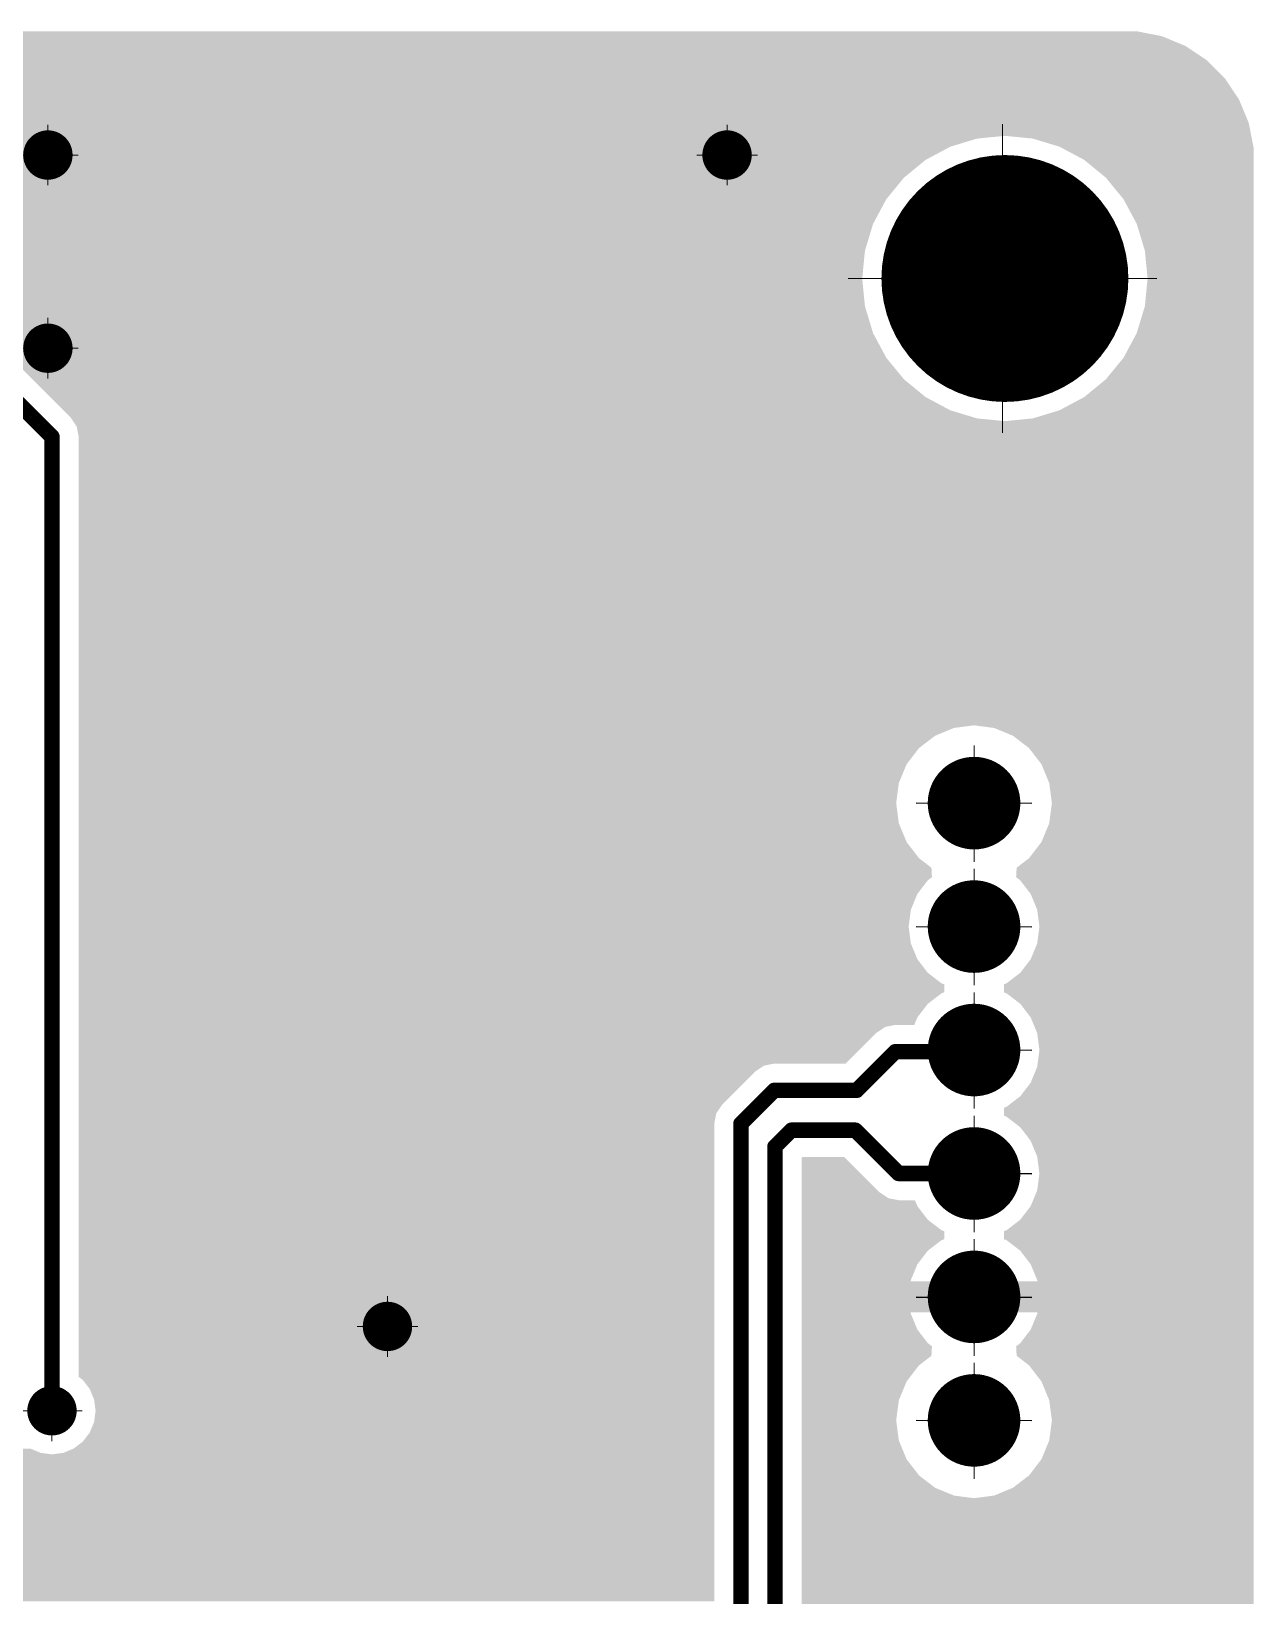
# Model space of a CAD drawing. Header units: inches. Extents: x -14 to 5184, y -66 to 1689.
# Drawn here: x 2321.7 to 2361.2, y 706.6 to 757.2 of the extents above; entities that cross this region are included whole.
import ezdxf

# ---------------------------------------------------------------- set-up
doc = ezdxf.new("R2010")
doc.units = ezdxf.units.IN
doc.header["$MEASUREMENT"] = 0
doc.layers.add('DRILL', color=7, linetype='Continuous', true_color=0xffffff)
doc.layers.add('Drill Gost', color=7, linetype='Continuous')
doc.layers.add('Poligon', color=7, linetype='Continuous')

# ---------------------------------------------------------------- blocks, each defined once
blk = doc.blocks.new('ROUND_25')
at = {"const_width": 0.07874}
blk.add_lwpolyline([(-0.03937, 0, 1), (0.03937, 0, 1)], format="xyb", close=True, dxfattribs=at)
blk = doc.blocks.new('ROUND_28')
at = {"const_width": 0.00591}
blk.add_lwpolyline([(-0.00295, 0, 1), (0.00295, 0, 1)], format="xyb", close=True, dxfattribs=at)
blk = doc.blocks.new('ROUND_4')
at = {"const_width": 0.015748}
blk.add_lwpolyline([(-0.007874, 0, 1), (0.007874, 0, 1)], format="xyb", close=True, dxfattribs=at)
blk = doc.blocks.new('ROUND_23')
at = {"const_width": 0.02953}
blk.add_lwpolyline([(-0.01476, 0, 1), (0.01476, 0, 1)], format="xyb", close=True, dxfattribs=at)
blk = doc.blocks.new('ROUND_5')
at = {"const_width": 0.00492}
blk.add_lwpolyline([(-0.00246, 0, 1), (0.00246, 0, 1)], format="xyb", close=True, dxfattribs=at)
blk = doc.blocks.new('ROUND_31')
at = {"const_width": 0.00394}
blk.add_lwpolyline([(-0.00197, 0, 1), (0.00197, 0, 1)], format="xyb", close=True, dxfattribs=at)
blk = doc.blocks.new('ROUND_32')
at = {"const_width": 0.007874}
blk.add_lwpolyline([(-0.003937, 0, 1), (0.003937, 0, 1)], format="xyb", close=True, dxfattribs=at)
blk = doc.blocks.new('ROUND_33')
at = {"const_width": 0.05906}
blk.add_lwpolyline([(-0.02953, 0, 1), (0.02953, 0, 1)], format="xyb", close=True, dxfattribs=at)

msp = doc.modelspace()

# ---------------------------------------------------------------- hatches: boundary and pattern name
at = {"layer": 'Drill Gost', "lineweight": 9, "transparency": 33554457}
h = msp.add_hatch(color=256, dxfattribs=at)
h.dxf.hatch_style = 1
h.paths.add_polyline_path([(2353.0681, 749.2488), (2353.0681, 752.4384, 0.4142136), (2349.8786, 749.2488)])
h.paths.add_polyline_path([(2353.0681, 749.2488), (2353.0681, 746.0592, 0.4142136), (2356.2577, 749.2488)])
h = msp.add_hatch(color=256, dxfattribs=at)
h.dxf.hatch_style = 1
h.paths.add_polyline_path([(2353.048, 732.2646), (2352.1451, 732.2676), (2352.1451, 733.1604, -0.4118954)])
h.paths.add_polyline_path([(2352.1451, 732.2676), (2352.1451, 731.3546, -0.4142136), (2351.2421, 732.2575, -0.0036367), (2351.2422, 732.2706)])
h = msp.add_hatch(color=256, dxfattribs=at)
h.dxf.hatch_style = 1
h.paths.add_polyline_path([(2353.0479, 732.2749), (2352.145, 732.2779), (2352.145, 733.1707, -0.4118954)])
h = msp.add_hatch(color=256, dxfattribs=at)
h.dxf.hatch_style = 1
h.paths.add_polyline_path([(2353.048, 732.2646), (2352.1451, 732.2676), (2352.1451, 733.1604, -0.4118954)])
h = msp.add_hatch(color=256, dxfattribs=at)
h.dxf.hatch_style = 1
h.paths.add_polyline_path([(2353.0478, 728.2716), (2352.1449, 728.2746), (2352.1449, 729.1674, -0.4118954)])
h.paths.add_polyline_path([(2352.1449, 728.2746), (2352.1449, 727.3615, -0.4142136), (2351.242, 728.2645, -0.0036367), (2351.2421, 728.2776)])
h = msp.add_hatch(color=256, dxfattribs=at)
h.dxf.hatch_style = 1
h.paths.add_polyline_path([(2353.0479, 728.2716), (2352.145, 728.2746), (2352.145, 729.1674, -0.4118954)])
h = msp.add_hatch(color=256, dxfattribs=at)
h.dxf.hatch_style = 1
h.paths.add_polyline_path([(2353.048, 728.2816), (2352.1451, 728.2846), (2352.1451, 729.1774, -0.4118954)])
h = msp.add_hatch(color=256, dxfattribs=at)
h.dxf.hatch_style = 1
h.paths.add_polyline_path([(2353.048, 724.2785), (2352.1451, 724.2815), (2352.1451, 725.1742, -0.4118954)])
h.paths.add_polyline_path([(2352.1451, 724.2815), (2352.1451, 723.3684, -0.4142136), (2351.2421, 724.2713, -0.0036367), (2351.2422, 724.2845)])
h = msp.add_hatch(color=256, dxfattribs=at)
h.dxf.hatch_style = 1
h.paths.add_polyline_path([(2353.048, 724.2885), (2352.1451, 724.2915), (2352.1451, 725.1843, -0.4118954)])
h = msp.add_hatch(color=256, dxfattribs=at)
h.dxf.hatch_style = 1
h.paths.add_polyline_path([(2353.048, 724.2785), (2352.1451, 724.2815), (2352.1451, 725.1742, -0.4118954)])
h = msp.add_hatch(color=256, dxfattribs=at)
h.dxf.hatch_style = 1
h.paths.add_polyline_path([(2353.0478, 720.275), (2352.1449, 720.278), (2352.1449, 721.1708, -0.4118954)])
h.paths.add_polyline_path([(2352.1449, 720.278), (2352.1449, 719.365, -0.4142136), (2351.242, 720.2679, -0.0036367), (2351.2421, 720.281)])
h = msp.add_hatch(color=256, dxfattribs=at)
h.dxf.hatch_style = 1
h.paths.add_polyline_path([(2353.0479, 720.2852), (2352.145, 720.2882), (2352.145, 721.181, -0.4118954)])
h = msp.add_hatch(color=256, dxfattribs=at)
h.dxf.hatch_style = 1
h.paths.add_polyline_path([(2353.048, 720.2953), (2352.1451, 720.2983), (2352.1451, 721.1911, -0.4118954)])
h = msp.add_hatch(color=256, dxfattribs=at)
h.dxf.hatch_style = 1
h.paths.add_polyline_path([(2353.048, 716.2819), (2352.1451, 716.2849), (2352.1451, 717.1777, -0.4118954)])
h.paths.add_polyline_path([(2352.1451, 716.2849), (2352.1451, 715.3718, -0.4142136), (2351.2422, 716.2747, -0.0036367), (2351.2422, 716.2879)])
h = msp.add_hatch(color=256, dxfattribs=at)
h.dxf.hatch_style = 1
h.paths.add_polyline_path([(2353.0479, 716.3022), (2352.145, 716.3052), (2352.145, 717.198, -0.4118954)])
h = msp.add_hatch(color=256, dxfattribs=at)
h.dxf.hatch_style = 1
h.paths.add_polyline_path([(2353.048, 716.292), (2352.1451, 716.295), (2352.1451, 717.1878, -0.4118954)])
h = msp.add_hatch(color=256, dxfattribs=at)
h.dxf.hatch_style = 1
h.paths.add_polyline_path([(2353.048, 712.2989), (2352.1451, 712.3019), (2352.1451, 713.1947, -0.4118954)])
h.paths.add_polyline_path([(2352.1451, 712.3019), (2352.1451, 711.3888, -0.4142136), (2351.2422, 712.2917, -0.0036367), (2351.2422, 712.3049)])
h = msp.add_hatch(color=256, dxfattribs=at)
h.dxf.hatch_style = 1
h.paths.add_polyline_path([(2353.048, 712.309), (2352.1451, 712.312), (2352.1451, 713.2048, -0.4118954)])
h = msp.add_hatch(color=256, dxfattribs=at)
h.dxf.hatch_style = 1
h.paths.add_polyline_path([(2352.1451, 713.1947, -0.4118954), (2353.048, 712.2989), (2352.1451, 712.3019)])

# ---------------------------------------------------------------- linework, layer by layer
at = {"const_width": 0.4991}
for points in [[(2322.3294, 744.1278), (2320.0951, 746.3621)], [(2322.3294, 712.6214), (2322.3294, 744.1278)], [(2349.6024, 724.2379), (2348.3518, 722.9873)], [(2352.0925, 724.2379), (2349.6024, 724.2379)], [(2352.1451, 724.2905), (2352.0925, 724.2379)], [(2345.6879, 722.9873), (2344.6081, 721.9076)], [(2348.3518, 722.9873), (2345.6879, 722.9873)], [(2344.6081, 699.2708), (2344.6081, 721.9076)], [(2346.2403, 721.6983), (2345.7062, 721.1643)], [(2348.3057, 721.6983), (2346.2403, 721.6983)], [(2349.7066, 720.2974), (2348.3057, 721.6983)], [(2345.7062, 698.3566), (2345.7062, 721.1643)], [(2352.1451, 720.2974), (2349.7066, 720.2974)]]:
    msp.add_lwpolyline(points, dxfattribs=at)
at = {"layer": 'Drill Gost', "lineweight": 9, "transparency": 33554457}
for p, q in [((2322.1963, 753.2418), (2322.1963, 754.2211)), ((2344.1588, 753.2418), (2344.1588, 754.2211)), ((2353.0681, 754.2413), (2353.0681, 744.2563)), ((2322.1963, 753.2418), (2321.2171, 753.2418)), ((2322.1963, 753.2418), (2322.1963, 752.2626)), ((2322.1963, 753.2418), (2323.1756, 753.2418)), ((2344.1588, 753.2418), (2343.1796, 753.2418)), ((2344.1588, 753.2418), (2344.1588, 752.2626)), ((2344.1588, 753.2418), (2345.1381, 753.2418)), ((2358.0606, 749.2488), (2348.0757, 749.2488)), ((2322.1963, 746.9937), (2322.1963, 747.973)), ((2322.1963, 746.9937), (2321.2171, 746.9937)), ((2322.1963, 746.9937), (2322.1963, 746.0145)), ((2322.1963, 746.9937), (2323.1756, 746.9937)), ((2352.145, 734.1417), (2352.145, 730.3938)), ((2352.1451, 734.1314), (2352.1451, 730.3836)), ((2352.1451, 734.1314), (2352.1451, 730.3836)), ((2354.0189, 732.2717), (2350.2711, 732.2841)), ((2354.019, 732.2614), (2350.2712, 732.2738)), ((2354.019, 732.2614), (2350.2712, 732.2738)), ((2352.1449, 730.1384), (2352.1449, 726.3905)), ((2352.145, 730.1384), (2352.145, 726.3905)), ((2352.1451, 730.1484), (2352.1451, 726.4006)), ((2354.0189, 728.2684), (2350.2711, 728.2808)), ((2354.0189, 728.2684), (2350.2711, 728.2808)), ((2354.019, 728.2784), (2350.2712, 728.2908)), ((2352.1451, 726.1553), (2352.1451, 722.4074)), ((2352.1451, 726.1452), (2352.1451, 722.3974)), ((2352.1451, 726.1452), (2352.1451, 722.3974)), ((2354.019, 724.2853), (2350.2712, 724.2977)), ((2354.019, 724.2753), (2350.2712, 724.2877)), ((2354.019, 724.2753), (2350.2712, 724.2877)), ((2352.1449, 722.1418), (2352.1449, 718.394)), ((2352.145, 722.152), (2352.145, 718.4041)), ((2352.1451, 722.1621), (2352.1451, 718.4142)), ((2354.0189, 720.282), (2350.2711, 720.2944)), ((2354.0189, 720.2718), (2350.2711, 720.2842)), ((2354.019, 720.2921), (2350.2712, 720.3045)), ((2352.145, 718.169), (2352.145, 714.4211)), ((2352.1451, 718.1588), (2352.1451, 714.411)), ((2352.1451, 718.1487), (2352.1451, 714.4008)), ((2333.1775, 715.3502), (2333.1775, 716.3295)), ((2354.0189, 716.299), (2350.2711, 716.3114)), ((2354.019, 716.2787), (2350.2712, 716.2911)), ((2354.019, 716.2888), (2350.2713, 716.3012)), ((2333.1775, 715.3502), (2332.1983, 715.3502)), ((2333.1775, 715.3502), (2333.1775, 714.371)), ((2333.1775, 715.3502), (2334.1568, 715.3502)), ((2352.1451, 714.1758), (2352.1451, 710.4279)), ((2352.1451, 714.1657), (2352.1451, 710.4178)), ((2352.1451, 714.1657), (2352.1451, 710.4178)), ((2322.3291, 712.6223), (2322.3291, 713.6015)), ((2322.3291, 712.6223), (2321.3498, 712.6223)), ((2322.3291, 712.6223), (2322.3291, 711.643)), ((2322.3291, 712.6223), (2323.3083, 712.6223)), ((2354.019, 712.3058), (2350.2712, 712.3182)), ((2354.019, 712.2957), (2350.2712, 712.3081)), ((2354.019, 712.2957), (2350.2713, 712.3081))]:
    msp.add_line(p, q, dxfattribs=at)
for centre, radius in [((2322.1963, 753.2418), 0.4542), ((2344.1588, 753.2418), 0.4542), ((2353.0681, 749.2488), 3.1896), ((2322.1963, 746.9937), 0.4542), ((2352.145, 732.2678), 0.9029), ((2352.1451, 732.2575), 0.9029), ((2352.1451, 732.2575), 0.9029), ((2352.145, 728.2645), 0.9029), ((2352.1449, 728.2645), 0.9029), ((2352.1451, 728.2745), 0.9029), ((2352.1451, 724.2713), 0.9029), ((2352.1451, 724.2813), 0.9029), ((2352.1451, 724.2713), 0.9029), ((2352.145, 720.278), 0.9029), ((2352.1449, 720.2679), 0.9029), ((2352.1451, 720.2882), 0.9029), ((2352.145, 716.295), 0.9029), ((2352.1451, 716.2849), 0.9029), ((2352.1451, 716.2747), 0.9029), ((2333.1775, 715.3502), 0.4542), ((2322.3291, 712.6223), 0.4542), ((2352.1451, 712.3019), 0.9029), ((2352.1451, 712.2917), 0.9029), ((2352.1451, 712.2917), 0.9029)]:
    msp.add_circle(centre, radius, dxfattribs=at)
at = {"layer": 'Poligon', "color": 252}
for points in [[(2358.9861, 756.7676), (2358.2623, 757.0674), (2237.7426, 756.7676), (2238.4664, 757.0674)], [(2358.2623, 757.0674), (2358.2245, 757.083), (2238.4664, 757.0674), (2238.545, 757.083)], [(2358.2245, 757.083), (2357.416, 757.2439), (2238.545, 757.083), (2239.3535, 757.2439)], [(2357.0038, 757.2439), (2357.0038, 757.2439), (2239.8058, 757.2439), (2357.0038, 757.2439)], [(2359.6715, 756.3096), (2359.0555, 756.7212), (2237.0146, 756.3096), (2237.6307, 756.7212)], [(2359.0555, 756.7212), (2358.9861, 756.7676), (2237.6307, 756.7212), (2237.7426, 756.7676)], [(2360.2544, 755.7267), (2359.7624, 756.2187), (2236.3866, 755.7267), (2236.8785, 756.2187)], [(2359.7624, 756.2187), (2359.6715, 756.3096), (2236.8785, 756.2187), (2237.0146, 756.3096)], [(2360.7124, 755.0413), (2360.353, 755.5791), (2235.8796, 755.0413), (2236.2389, 755.5791)], [(2360.353, 755.5791), (2360.2544, 755.7267), (2236.2389, 755.5791), (2236.3866, 755.7267)], [(2360.8012, 754.8269), (2360.7124, 755.0413), (2235.7364, 754.8269), (2235.8796, 755.0413)], [(2361.0278, 754.2797), (2360.8012, 754.8269), (2235.5097, 754.2797), (2235.7364, 754.8269)], [(2361.0852, 753.9912), (2361.0278, 754.2797), (2235.3902, 753.9912), (2235.5097, 754.2797)], [(2361.1056, 753.8886), (2361.0852, 753.9912), (2235.3698, 753.8886), (2235.3902, 753.9912)], [(2361.111, 753.8618), (2361.1056, 753.8886), (2243.4563, 753.8618), (2243.1841, 753.8886)], [(2352.5154, 753.8), (2353.1434, 753.8618), (2244.0843, 753.8), (2243.4563, 753.8618)], [(2352.2432, 753.7731), (2352.5154, 753.8), (2244.1727, 753.7731), (2244.0843, 753.8)], [(2351.466, 753.5374), (2352.2432, 753.7731), (2244.9499, 753.5374), (2244.1727, 753.7731)], [(2351.3776, 753.5106), (2351.466, 753.5374), (2245.0001, 753.5106), (2244.9499, 753.5374)], [(2350.63, 753.111), (2351.3776, 753.5106), (2245.7477, 753.111), (2245.0001, 753.5106)], [(2361.1286, 753.7731), (2361.111, 753.8618), (2354.0436, 753.7731), (2353.1434, 753.8618)], [(2361.1808, 753.5106), (2361.1286, 753.7731), (2354.9092, 753.5106), (2354.0436, 753.7731)], [(2361.1886, 753.4712), (2361.1808, 753.5106), (2354.9828, 753.4712), (2354.9092, 753.5106)], [(2350.5799, 753.0842), (2350.63, 753.111), (2245.7803, 753.0842), (2245.7477, 753.111)], [(2349.9133, 752.5371), (2350.5799, 753.0842), (2246.4469, 752.5371), (2245.7803, 753.0842)], [(2361.1886, 753.0842), (2361.1886, 753.4712), (2355.707, 753.0842), (2354.9828, 753.4712)], [(2361.1886, 752.5103), (2361.1886, 753.0842), (2356.4062, 752.5103), (2355.707, 753.0842)], [(2349.8806, 752.5103), (2349.9133, 752.5371), (2246.4689, 752.5103), (2246.4469, 752.5371)], [(2349.3288, 751.8379), (2349.8806, 752.5103), (2247.0207, 751.8379), (2246.4689, 752.5103)], [(2361.1886, 751.8111), (2361.1886, 752.5103), (2356.9801, 751.8111), (2356.4062, 752.5103)], [(2349.3068, 751.8111), (2349.3288, 751.8379), (2247.0351, 751.8111), (2247.0207, 751.8379)], [(2348.8947, 751.0401), (2349.3068, 751.8111), (2247.4471, 751.0401), (2247.0351, 751.8111)], [(2361.1886, 751.0133), (2361.1886, 751.8111), (2357.4065, 751.0133), (2356.9801, 751.8111)], [(2348.8804, 751.0133), (2348.8947, 751.0401), (2247.4553, 751.0133), (2247.4471, 751.0401)], [(2348.6259, 750.1745), (2348.8804, 751.0133), (2247.7097, 750.1745), (2247.4553, 751.0133)], [(2361.1886, 750.1477), (2361.1886, 751.0133), (2357.6691, 750.1477), (2357.4065, 751.0133)], [(2348.6178, 750.1477), (2348.6259, 750.1745), (2247.7124, 750.1477), (2247.7097, 750.1745)], [(2348.5318, 749.2743), (2348.6178, 750.1477), (2247.7984, 749.2743), (2247.7124, 750.1477)], [(2361.1886, 749.2475), (2361.1886, 750.1477), (2357.7577, 749.2475), (2357.6691, 750.1477)], [(2348.6151, 748.3741), (2348.5291, 749.2475), (2247.7097, 748.3741), (2247.7957, 749.2475)], [(2348.5291, 749.2475), (2348.5318, 749.2743), (2247.7957, 749.2475), (2247.7984, 749.2743)], [(2361.1886, 748.3473), (2361.1886, 749.2475), (2357.6691, 748.3473), (2357.7577, 749.2475)], [(2348.7924, 747.7717), (2348.6178, 748.3473), (2247.527, 747.7717), (2247.7016, 748.3473)], [(2348.6178, 748.3473), (2348.6151, 748.3741), (2247.7016, 748.3473), (2247.7097, 748.3741)], [(2361.1886, 747.4817), (2361.1886, 748.3473), (2357.4065, 747.4817), (2357.6691, 748.3473)], [(2348.807, 747.7237), (2348.7924, 747.7717), (2290.6518, 747.7237), (2290.287, 747.7717)], [(2348.8497, 747.5828), (2348.807, 747.7237), (2290.9918, 747.5828), (2290.6518, 747.7237)], [(2348.8804, 747.4817), (2348.8497, 747.5828), (2291.1236, 747.4817), (2290.9918, 747.5828)], [(2348.946, 747.3588), (2348.8804, 747.4817), (2291.2837, 747.3588), (2291.1236, 747.4817)], [(2361.1886, 746.6839), (2361.1886, 747.4817), (2356.9801, 746.6839), (2357.4065, 747.4817)], [(2349.0164, 747.2272), (2348.946, 747.3588), (2291.3847, 747.2272), (2291.2837, 747.3588)], [(2349.0516, 747.1614), (2349.0164, 747.2272), (2320.4262, 747.1614), (2320.0951, 747.2272)], [(2349.1518, 746.9738), (2349.0516, 747.1614), (2320.7068, 746.9738), (2320.4262, 747.1614)], [(2349.3068, 746.6839), (2349.1518, 746.9738), (2320.9967, 746.6839), (2320.7068, 746.9738)], [(2349.8806, 745.9847), (2349.3068, 746.6839), (2321.6959, 745.9847), (2320.9967, 746.6839)], [(2361.1886, 745.9847), (2361.1886, 746.6839), (2356.4062, 745.9847), (2356.9801, 746.6839)], [(2350.5799, 745.4109), (2349.8806, 745.9847), (2322.2698, 745.4109), (2321.6959, 745.9847)], [(2361.1886, 745.4109), (2361.1886, 745.9847), (2355.707, 745.4109), (2356.4062, 745.9847)], [(2351.3776, 744.9845), (2350.5799, 745.4109), (2322.6962, 744.9845), (2322.2698, 745.4109)], [(2361.1886, 744.9845), (2361.1886, 745.4109), (2354.9092, 744.9845), (2355.707, 745.4109)], [(2352.1851, 744.7395), (2351.3776, 744.9845), (2322.9411, 744.7395), (2322.6962, 744.9845)], [(2361.1886, 744.7219), (2361.1886, 744.9845), (2354.0436, 744.7219), (2354.9092, 744.9845)], [(2352.2432, 744.7219), (2352.1851, 744.7395), (2322.9529, 744.7219), (2322.9411, 744.7395)], [(2353.1434, 744.6332), (2352.2432, 744.7219), (2323.0122, 744.6332), (2322.9529, 744.7219)], [(2361.1886, 744.4588), (2361.1886, 744.6332), (2323.1287, 744.4588), (2323.0122, 744.6332)], [(2361.1886, 744.1278), (2361.1886, 744.4588), (2323.1945, 744.1278), (2323.1287, 744.4588)], [(2361.1886, 744.6332), (2361.1886, 744.7219), (2353.1434, 744.6332), (2354.0436, 744.7219)], [(2361.1886, 734.794), (2361.1886, 744.1278), (2323.1945, 734.794), (2323.1945, 744.1278)], [(2351.4936, 734.7082), (2352.1451, 734.794), (2323.1945, 734.7082), (2323.1945, 734.794)], [(2361.1886, 734.7082), (2361.1886, 734.794), (2352.7966, 734.7082), (2352.1451, 734.794)], [(2350.8865, 734.4567), (2351.4936, 734.7082), (2323.1945, 734.4567), (2323.1945, 734.7082)], [(2350.3652, 734.0567), (2350.8865, 734.4567), (2323.1945, 734.0567), (2323.1945, 734.4567)], [(2361.1886, 734.4567), (2361.1886, 734.7082), (2353.4038, 734.4567), (2352.7966, 734.7082)], [(2361.1886, 734.0567), (2361.1886, 734.4567), (2353.9251, 734.0567), (2353.4038, 734.4567)], [(2349.9651, 733.5354), (2350.3652, 734.0567), (2323.1945, 733.5354), (2323.1945, 734.0567)], [(2361.1886, 733.5354), (2361.1886, 734.0567), (2354.3251, 733.5354), (2353.9251, 734.0567)], [(2349.7137, 732.9283), (2349.9651, 733.5354), (2323.1945, 732.9283), (2323.1945, 733.5354)], [(2361.1886, 732.9283), (2361.1886, 733.5354), (2354.5766, 732.9283), (2354.3251, 733.5354)], [(2349.6279, 732.2768), (2349.7137, 732.9283), (2323.1945, 732.2768), (2323.1945, 732.9283)], [(2361.1886, 732.2768), (2361.1886, 732.9283), (2354.6624, 732.2768), (2354.5766, 732.9283)], [(2349.7137, 731.6252), (2349.6279, 732.2768), (2323.1945, 731.6252), (2323.1945, 732.2768)], [(2361.1886, 731.6252), (2361.1886, 732.2768), (2354.5766, 731.6252), (2354.6624, 732.2768)], [(2349.9651, 731.0181), (2349.7137, 731.6252), (2323.1945, 731.0181), (2323.1945, 731.6252)], [(2361.1886, 731.0181), (2361.1886, 731.6252), (2354.3251, 731.0181), (2354.5766, 731.6252)], [(2350.3652, 730.4968), (2349.9651, 731.0181), (2323.1945, 730.4968), (2323.1945, 731.0181)], [(2361.1886, 730.4968), (2361.1886, 731.0181), (2353.9251, 730.4968), (2354.3251, 731.0181)], [(2350.7672, 730.1883), (2350.3652, 730.4968), (2323.1945, 730.1883), (2323.1945, 730.4968)], [(2361.1886, 730.1883), (2361.1886, 730.4968), (2353.5231, 730.1883), (2353.9251, 730.4968)], [(2350.7841, 729.8817), (2350.7672, 730.1883), (2323.1945, 729.8817), (2323.1945, 730.1883)], [(2350.65, 729.7788), (2350.7841, 729.8817), (2323.1945, 729.7788), (2323.1945, 729.8817)], [(2350.3139, 729.3409), (2350.65, 729.7788), (2323.1945, 729.3409), (2323.1945, 729.7788)], [(2361.1886, 729.8817), (2361.1886, 730.1883), (2353.5062, 729.8817), (2353.5231, 730.1883)], [(2361.1886, 729.7788), (2361.1886, 729.8817), (2353.6403, 729.7788), (2353.5062, 729.8817)], [(2361.1886, 729.3409), (2361.1886, 729.7788), (2353.9763, 729.3409), (2353.6403, 729.7788)], [(2350.1027, 728.8309), (2350.3139, 729.3409), (2323.1945, 728.8309), (2323.1945, 729.3409)], [(2361.1886, 728.8309), (2361.1886, 729.3409), (2354.1876, 728.8309), (2353.9763, 729.3409)], [(2350.0307, 728.2836), (2350.1027, 728.8309), (2323.1945, 728.2836), (2323.1945, 728.8309)], [(2361.1886, 728.2836), (2361.1886, 728.8309), (2354.2596, 728.2836), (2354.1876, 728.8309)], [(2350.1027, 727.7364), (2350.0307, 728.2836), (2323.1945, 727.7364), (2323.1945, 728.2836)], [(2361.1886, 727.7364), (2361.1886, 728.2836), (2354.1876, 727.7364), (2354.2596, 728.2836)], [(2350.3139, 727.2264), (2350.1027, 727.7364), (2323.1945, 727.2264), (2323.1945, 727.7364)], [(2361.1886, 727.2264), (2361.1886, 727.7364), (2353.9763, 727.2264), (2354.1876, 727.7364)], [(2350.65, 726.7885), (2350.3139, 727.2264), (2323.1945, 726.7885), (2323.1945, 727.2264)], [(2361.1886, 726.7885), (2361.1886, 727.2264), (2353.6403, 726.7885), (2353.9763, 727.2264)], [(2351.0879, 726.4525), (2350.65, 726.7885), (2323.1945, 726.4525), (2323.1945, 726.7885)], [(2361.1886, 726.4525), (2361.1886, 726.7885), (2353.2024, 726.4525), (2353.6403, 726.7885)], [(2351.1811, 726.4139), (2351.0879, 726.4525), (2323.1945, 726.4139), (2323.1945, 726.4525)], [(2351.1811, 726.1603), (2351.1811, 726.4139), (2323.1945, 726.1603), (2323.1945, 726.4139)], [(2361.1886, 726.4139), (2361.1886, 726.4525), (2353.1092, 726.4139), (2353.2024, 726.4525)], [(2361.1886, 726.1603), (2361.1886, 726.4139), (2353.1092, 726.1603), (2353.1092, 726.4139)], [(2351.0879, 726.1217), (2351.1811, 726.1603), (2323.1945, 726.1217), (2323.1945, 726.1603)], [(2350.65, 725.7857), (2351.0879, 726.1217), (2323.1945, 725.7857), (2323.1945, 726.1217)], [(2350.3139, 725.3478), (2350.65, 725.7857), (2323.1945, 725.3478), (2323.1945, 725.7857)], [(2361.1886, 726.1217), (2361.1886, 726.1603), (2353.2024, 726.1217), (2353.1092, 726.1603)], [(2361.1886, 725.7857), (2361.1886, 726.1217), (2353.6403, 725.7857), (2353.2024, 726.1217)], [(2361.1886, 725.3478), (2361.1886, 725.7857), (2353.9763, 725.3478), (2353.6403, 725.7857)], [(2350.2126, 725.1031), (2350.3139, 725.3478), (2323.1945, 725.1031), (2323.1945, 725.3478)], [(2361.1886, 724.8378), (2361.1886, 725.3478), (2354.1876, 724.8378), (2353.9763, 725.3478)], [(2349.2713, 725.0372), (2349.6024, 725.1031), (2323.1945, 725.0372), (2323.1945, 725.1031)], [(2348.9907, 724.8497), (2349.2713, 725.0372), (2323.1945, 724.8497), (2323.1945, 725.0372)], [(2347.9935, 723.8525), (2348.9907, 724.8497), (2323.1945, 723.8525), (2323.1945, 724.8497)], [(2361.1886, 724.2905), (2361.1886, 724.8378), (2354.2596, 724.2905), (2354.1876, 724.8378)], [(2361.1886, 723.7433), (2361.1886, 724.2905), (2354.1876, 723.7433), (2354.2596, 724.2905)], [(2345.3568, 723.7866), (2345.6879, 723.8525), (2323.1945, 723.7866), (2323.1945, 723.8525)], [(2345.0761, 723.5991), (2345.3568, 723.7866), (2323.1945, 723.5991), (2323.1945, 723.7866)], [(2361.1886, 723.2333), (2361.1886, 723.7433), (2353.9763, 723.2333), (2354.1876, 723.7433)], [(2343.9964, 722.5194), (2345.0761, 723.5991), (2323.1945, 722.5194), (2323.1945, 723.5991)], [(2361.1886, 722.7954), (2361.1886, 723.2333), (2353.6403, 722.7954), (2353.9763, 723.2333)], [(2361.1886, 722.4593), (2361.1886, 722.7954), (2353.2024, 722.4593), (2353.6403, 722.7954)], [(2343.8088, 722.2387), (2343.9964, 722.5194), (2323.1945, 722.2387), (2323.1945, 722.5194)], [(2343.743, 721.9076), (2343.8088, 722.2387), (2323.1945, 721.9076), (2323.1945, 722.2387)], [(2361.1886, 722.4207), (2361.1886, 722.4593), (2353.1092, 722.4207), (2353.2024, 722.4593)], [(2361.1886, 722.1672), (2361.1886, 722.4207), (2353.1092, 722.1672), (2353.1092, 722.4207)], [(2361.1886, 722.1286), (2361.1886, 722.1672), (2353.2024, 722.1286), (2353.1092, 722.1672)], [(2361.1886, 721.7926), (2361.1886, 722.1286), (2353.6403, 721.7926), (2353.2024, 722.1286)], [(2343.743, 713.7192), (2343.743, 721.9076), (2323.1945, 713.7192), (2323.1945, 721.9076)], [(2361.1886, 721.3546), (2361.1886, 721.7926), (2353.9763, 721.3546), (2353.6403, 721.7926)], [(2361.1886, 720.8447), (2361.1886, 721.3546), (2354.1876, 720.8447), (2353.9763, 721.3546)], [(2347.9746, 720.8059), (2347.9473, 720.8332), (2346.5714, 720.8059), (2346.5987, 720.8332)], [(2349.0949, 719.6856), (2347.9746, 720.8059), (2346.5714, 719.6856), (2346.5714, 720.8059)], [(2361.1886, 720.2974), (2361.1886, 720.8447), (2354.2596, 720.2974), (2354.1876, 720.8447)], [(2361.1886, 719.7501), (2361.1886, 720.2974), (2354.1876, 719.7501), (2354.2596, 720.2974)], [(2349.3755, 719.4981), (2349.0949, 719.6856), (2346.5714, 719.4981), (2346.5714, 719.6856)], [(2361.1886, 719.2402), (2361.1886, 719.7501), (2353.9763, 719.2402), (2354.1876, 719.7501)], [(2349.7066, 719.4322), (2349.3755, 719.4981), (2346.5714, 719.4322), (2346.5714, 719.4981)], [(2350.3139, 719.2402), (2350.2344, 719.4322), (2346.5714, 719.2402), (2346.5714, 719.4322)], [(2350.65, 718.8022), (2350.3139, 719.2402), (2346.5714, 718.8022), (2346.5714, 719.2402)], [(2361.1886, 718.8022), (2361.1886, 719.2402), (2353.6403, 718.8022), (2353.9763, 719.2402)], [(2351.0879, 718.4662), (2350.65, 718.8022), (2346.5714, 718.4662), (2346.5714, 718.8022)], [(2361.1886, 718.4662), (2361.1886, 718.8022), (2353.2024, 718.4662), (2353.6403, 718.8022)], [(2351.1811, 718.4276), (2351.0879, 718.4662), (2346.5714, 718.4276), (2346.5714, 718.4662)], [(2351.1811, 718.1741), (2351.1811, 718.4276), (2346.5714, 718.1741), (2346.5714, 718.4276)], [(2351.0879, 718.1355), (2351.1811, 718.1741), (2346.5714, 718.1355), (2346.5714, 718.1741)], [(2350.65, 717.7994), (2351.0879, 718.1355), (2346.5714, 717.7994), (2346.5714, 718.1355)], [(2361.1886, 718.4276), (2361.1886, 718.4662), (2353.1092, 718.4276), (2353.2024, 718.4662)], [(2361.1886, 718.1741), (2361.1886, 718.4276), (2353.1092, 718.1741), (2353.1092, 718.4276)], [(2361.1886, 718.1355), (2361.1886, 718.1741), (2353.2024, 718.1355), (2353.1092, 718.1741)], [(2361.1886, 717.7994), (2361.1886, 718.1355), (2353.6403, 717.7994), (2353.2024, 718.1355)], [(2350.3139, 717.3615), (2350.65, 717.7994), (2346.5714, 717.3615), (2346.5714, 717.7994)], [(2361.1886, 717.3615), (2361.1886, 717.7994), (2353.9763, 717.3615), (2353.6403, 717.7994)], [(2350.1027, 716.8516), (2350.3139, 717.3615), (2346.5714, 716.8516), (2346.5714, 717.3615)], [(2361.1886, 716.8516), (2361.1886, 717.3615), (2354.1876, 716.8516), (2353.9763, 717.3615)], [(2350.0964, 716.8034), (2350.1027, 716.8516), (2346.5714, 716.8034), (2346.5714, 716.8516)], [(2361.1886, 715.8051), (2361.1886, 716.8034), (2346.5714, 715.8051), (2346.5714, 716.8034)], [(2361.1886, 716.8034), (2361.1886, 716.8516), (2354.1939, 716.8034), (2354.1876, 716.8516)], [(2350.1027, 715.757), (2350.0964, 715.8051), (2346.5714, 715.757), (2346.5714, 715.8051)], [(2350.3139, 715.2471), (2350.1027, 715.757), (2346.5714, 715.2471), (2346.5714, 715.757)], [(2361.1886, 715.2471), (2361.1886, 715.757), (2353.9763, 715.2471), (2354.1876, 715.757)], [(2361.1886, 715.757), (2361.1886, 715.8051), (2354.1876, 715.757), (2354.1939, 715.8051)], [(2350.65, 714.8091), (2350.3139, 715.2471), (2346.5714, 714.8091), (2346.5714, 715.2471)], [(2361.1886, 714.8091), (2361.1886, 715.2471), (2353.6403, 714.8091), (2353.9763, 715.2471)], [(2350.7841, 714.7062), (2350.65, 714.8091), (2346.5714, 714.7062), (2346.5714, 714.8091)], [(2350.7672, 714.3996), (2350.7841, 714.7062), (2346.5714, 714.3996), (2346.5714, 714.7062)], [(2361.1886, 714.7062), (2361.1886, 714.8091), (2353.5062, 714.7062), (2353.6403, 714.8091)], [(2361.1886, 714.3996), (2361.1886, 714.7062), (2353.5231, 714.3996), (2353.5062, 714.7062)], [(2350.3652, 714.0911), (2350.7672, 714.3996), (2346.5714, 714.0911), (2346.5714, 714.3996)], [(2349.9651, 713.5698), (2350.3652, 714.0911), (2346.5714, 713.5698), (2346.5714, 714.0911)], [(2361.1886, 714.0911), (2361.1886, 714.3996), (2353.9251, 714.0911), (2353.5231, 714.3996)], [(2361.1886, 713.5698), (2361.1886, 714.0911), (2354.3251, 713.5698), (2353.9251, 714.0911)], [(2343.743, 713.6182), (2343.743, 713.7192), (2323.3261, 713.6182), (2323.1945, 713.7192)], [(2343.743, 713.3263), (2343.743, 713.6182), (2323.5502, 713.3263), (2323.3261, 713.6182)], [(2349.7137, 712.9627), (2349.9651, 713.5698), (2346.5714, 712.9627), (2346.5714, 713.5698)], [(2361.1886, 712.9627), (2361.1886, 713.5698), (2354.5766, 712.9627), (2354.3251, 713.5698)], [(2343.743, 712.9863), (2343.743, 713.3263), (2323.691, 712.9863), (2323.5502, 713.3263)], [(2343.743, 712.6214), (2343.743, 712.9863), (2323.739, 712.6214), (2323.691, 712.9863)], [(2343.743, 712.2566), (2343.743, 712.6214), (2323.691, 712.2566), (2323.739, 712.6214)], [(2349.6279, 712.3112), (2349.7137, 712.9627), (2346.5714, 712.3112), (2346.5714, 712.9627)], [(2361.1886, 712.3112), (2361.1886, 712.9627), (2354.6624, 712.3112), (2354.5766, 712.9627)], [(2343.743, 711.9166), (2343.743, 712.2566), (2323.5502, 711.9166), (2323.691, 712.2566)], [(2349.7137, 711.6597), (2349.6279, 712.3112), (2346.5714, 711.6597), (2346.5714, 712.3112)], [(2361.1886, 711.6597), (2361.1886, 712.3112), (2354.5766, 711.6597), (2354.6624, 712.3112)], [(2343.743, 711.4006), (2343.743, 711.6247), (2323.0342, 711.4006), (2323.3261, 711.6247)], [(2343.743, 711.6247), (2343.743, 711.9166), (2323.3261, 711.6247), (2323.5502, 711.9166)], [(2349.9651, 711.0526), (2349.7137, 711.6597), (2346.5714, 711.0526), (2346.5714, 711.6597)], [(2361.1886, 711.0526), (2361.1886, 711.6597), (2354.3251, 711.0526), (2354.5766, 711.6597)], [(2321.9645, 711.2598), (2321.6245, 711.4006), (2292.4152, 711.2598), (2292.4152, 711.4006)], [(2322.3294, 711.2118), (2321.9645, 711.2598), (2292.4152, 711.2118), (2292.4152, 711.2598)], [(2343.743, 708.2639), (2343.743, 711.2118), (2292.4152, 708.2639), (2292.4152, 711.2118)], [(2343.743, 711.2118), (2343.743, 711.2598), (2322.3294, 711.2118), (2322.6942, 711.2598)], [(2343.743, 711.2598), (2343.743, 711.4006), (2322.6942, 711.2598), (2323.0342, 711.4006)], [(2350.3652, 710.5312), (2349.9651, 711.0526), (2346.5714, 710.5312), (2346.5714, 711.0526)], [(2361.1886, 710.5312), (2361.1886, 711.0526), (2353.9251, 710.5312), (2354.3251, 711.0526)], [(2350.8865, 710.1312), (2350.3652, 710.5312), (2346.5714, 710.1312), (2346.5714, 710.5312)], [(2361.1886, 710.1312), (2361.1886, 710.5312), (2353.4038, 710.1312), (2353.9251, 710.5312)], [(2351.4936, 709.8797), (2350.8865, 710.1312), (2346.5714, 709.8797), (2346.5714, 710.1312)], [(2361.1886, 709.8797), (2361.1886, 710.1312), (2352.7966, 709.8797), (2353.4038, 710.1312)], [(2352.1451, 709.7939), (2351.4936, 709.8797), (2346.5714, 709.7939), (2346.5714, 709.8797)], [(2361.1886, 698.3566), (2361.1886, 709.7939), (2346.5714, 698.3566), (2346.5714, 709.7939)], [(2361.1886, 709.7939), (2361.1886, 709.8797), (2352.1451, 709.7939), (2352.7966, 709.8797)], [(2343.743, 707.9328), (2343.743, 708.2639), (2292.3493, 707.9328), (2292.4152, 708.2639)], [(2343.743, 706.4584), (2343.743, 707.6521), (2290.9681, 706.4584), (2292.1618, 707.6521)], [(2343.743, 707.6521), (2343.743, 707.9328), (2292.1618, 707.6521), (2292.3493, 707.9328)]]:
    msp.add_solid(points, dxfattribs=at)

# ---------------------------------------------------------------- block references
at = {"xscale": -50.7125995, "yscale": 50.7125995, "zscale": 50.7125995}
for name, p in [('ROUND_4', (2322.1967, 753.2406)), ('ROUND_4', (2344.1589, 753.2406)), ('ROUND_25', (2353.1434, 749.2475)), ('ROUND_28', (2353.1434, 752.7415)), ('ROUND_28', (2353.1434, 752.7415)), ('ROUND_28', (2350.6078, 751.7831)), ('ROUND_28', (2355.679, 751.7831)), ('ROUND_28', (2349.6494, 749.2475)), ('ROUND_28', (2349.6494, 749.2475)), ('ROUND_28', (2356.6374, 749.2475)), ('ROUND_28', (2356.6374, 749.2475)), ('ROUND_4', (2322.1967, 746.9925)), ('ROUND_28', (2350.6078, 746.7119)), ('ROUND_28', (2355.679, 746.7119)), ('ROUND_28', (2353.1434, 745.7535)), ('ROUND_28', (2353.1434, 745.7535)), ('ROUND_5', (2322.3294, 744.1278)), ('ROUND_5', (2322.3294, 744.1278)), ('ROUND_23', (2352.1451, 732.2768)), ('ROUND_23', (2352.1451, 728.2836)), ('ROUND_23', (2352.1451, 724.2905)), ('ROUND_5', (2349.6024, 724.2379)), ('ROUND_5', (2349.6024, 724.2379)), ('ROUND_5', (2352.0925, 724.2379)), ('ROUND_5', (2352.0925, 724.2379)), ('ROUND_5', (2352.1451, 724.2905)), ('ROUND_5', (2345.6879, 722.9873)), ('ROUND_5', (2345.6879, 722.9873)), ('ROUND_5', (2348.3518, 722.9873)), ('ROUND_5', (2348.3518, 722.9873)), ('ROUND_5', (2344.6081, 721.9076)), ('ROUND_5', (2344.6081, 721.9076)), ('ROUND_5', (2346.2403, 721.6983)), ('ROUND_5', (2346.2403, 721.6983)), ('ROUND_5', (2348.3057, 721.6983)), ('ROUND_5', (2348.3057, 721.6983)), ('ROUND_23', (2352.1451, 720.2974)), ('ROUND_5', (2345.7062, 721.1643)), ('ROUND_5', (2345.7062, 721.1643)), ('ROUND_5', (2349.7066, 720.2974)), ('ROUND_5', (2349.7066, 720.2974)), ('ROUND_5', (2352.1451, 720.2974)), ('ROUND_23', (2352.1451, 716.3043)), ('ROUND_4', (2333.1778, 715.3494)), ('ROUND_23', (2352.1451, 712.3112)), ('ROUND_4', (2322.3294, 712.6214)), ('ROUND_5', (2322.3294, 712.6214))]:
    msp.add_blockref(name, p, dxfattribs=at)
at = {"layer": 'DRILL', "color": 1, "xscale": -50.7125995, "yscale": 50.7125995, "zscale": 50.7125995}
for name, p in [('ROUND_32', (2322.1967, 753.2406)), ('ROUND_32', (2344.1589, 753.2406)), ('ROUND_31', (2353.1434, 752.7415)), ('ROUND_31', (2353.1434, 752.7415)), ('ROUND_33', (2353.1434, 749.2475)), ('ROUND_31', (2350.6078, 751.7831)), ('ROUND_31', (2355.679, 751.7831)), ('ROUND_31', (2349.6494, 749.2475)), ('ROUND_31', (2349.6494, 749.2475)), ('ROUND_31', (2356.6374, 749.2475)), ('ROUND_31', (2356.6374, 749.2475)), ('ROUND_32', (2322.1967, 746.9925)), ('ROUND_31', (2350.6078, 746.7119)), ('ROUND_31', (2355.679, 746.7119)), ('ROUND_31', (2353.1434, 745.7535)), ('ROUND_31', (2353.1434, 745.7535)), ('ROUND_4', (2352.1451, 732.2768)), ('ROUND_4', (2352.1451, 728.2836)), ('ROUND_4', (2352.1451, 724.2905)), ('ROUND_4', (2352.1451, 720.2974)), ('ROUND_4', (2352.1451, 716.3043)), ('ROUND_32', (2333.1778, 715.3494)), ('ROUND_32', (2322.3294, 712.6214)), ('ROUND_4', (2352.1451, 712.3112))]:
    msp.add_blockref(name, p, dxfattribs=at)

doc.saveas('drawing.dxf')
